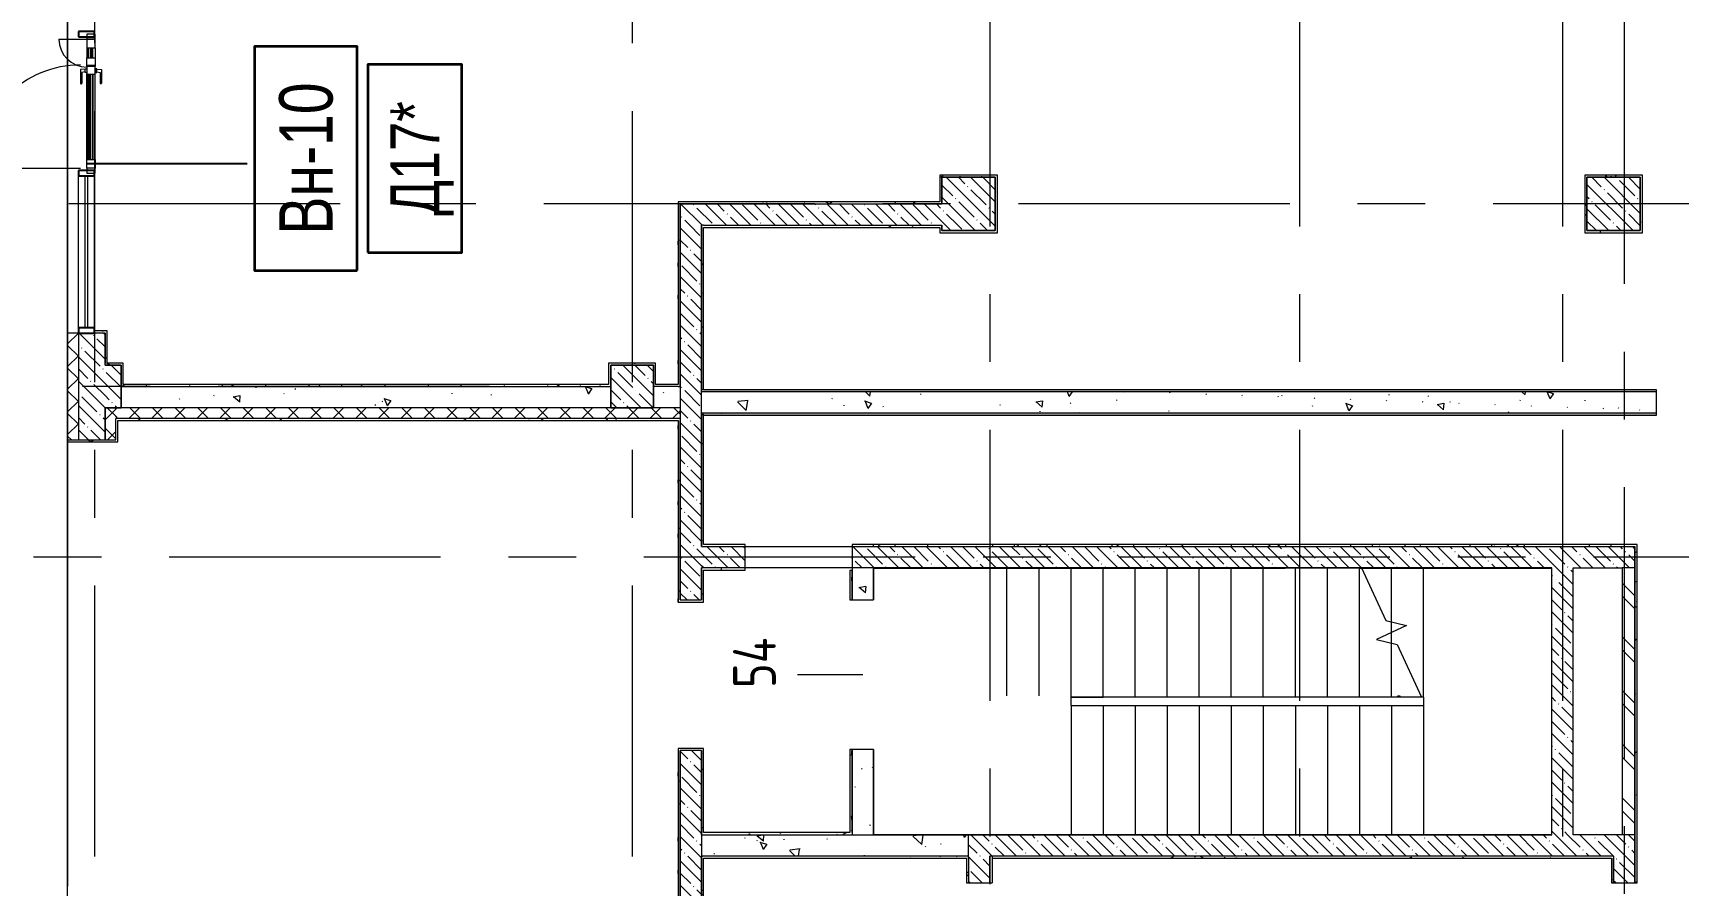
# Model space of a CAD drawing. Header units: metres. Extents: x 50 to 891, y -1294 to 247.
# Drawn here: x 189.6 to 266.6, y -1051.3 to -1011.4 of the extents above; entities that cross this region are included whole.
import ezdxf
from ezdxf.enums import TextEntityAlignment as Align

# ---------------------------------------------------------------- set-up
doc = ezdxf.new("R2010")
doc.units = ezdxf.units.M
doc.linetypes.add('Линия сетки', pattern=[22.225, 12.7, -3.175, 3.175, -3.175])
doc.linetypes.add('Сверху', pattern=[3.96875, 2.38125, -1.5875])
for name, color, linetype, lineweight in [('A-DETL-GENF', 1, 'Continuous', 9), ('A-DOOR', 1, 'Continuous', 9), ('A-GENM', 13, 'Continuous', 9), ('A-GLAZ-CURT', 1, 'Continuous', 9), ('A-GLAZ-CWMG', 1, 'Continuous', 9), ('Балясины', 250, 'Continuous', 18)]:
    doc.layers.add(name, color=color, linetype=linetype, lineweight=lineweight)
for name, color, linetype in [('ВИТРАЖИ', 1, 'Continuous'), ('ДВЕРИ', 5, 'Continuous'), ('МАРКИ', 3, 'Continuous'), ('ПЛАН', 8, 'Continuous')]:
    doc.layers.add(name, color=color, linetype=linetype)
doc.styles.add('ISOCPEUR', font='isocpeur.ttf', dxfattribs={"width": 0.8, "height": 200})
pattern_1 = [(135, (-1795.4389, 1051.8707), (-0.57024626, -0.57024626), []), (135, (-1795.4389, 1052.4409), (-0.57024626, -0.57024626), [1.008065, -0.201615, 0.016765, -0.18485])]
pattern_2 = [(140, (-1795.439, 1051.8707), (0.318779, 3.6436825), [0.381, -4.191]), (85, (-1795.439, 1051.8707), (-3.821138, -0.704858), [0.3048, -3.3528]), (190.451, (-1795.4123, 1052.1743), (-3.5023338, 2.93885), [0.3238, -3.5618]), (136.184, (-1796.455, 1051.8707), (0.840855, 5.421581), [0.5715, -6.2865]), (186.636, (-1796.385, 1052.3225), (-4.948549, 4.74805), [0.4857, -5.3427]), (81.184, (-1796.455, 1051.8707), (-4.948506, 4.748103), [0.4572, -5.0292]), (111, (-1796.201, 1052.3787), (2.0453028, 3.0322893), [0.381, -4.191]), (56, (-1796.201, 1052.3787), (-3.6837646, 1.2360417), [0.3048, -3.3528]), (161.451, (-1796.0305, 1052.6314), (-1.6384274, 4.2683413), [0.3238, -3.5618]), (127.5, (-1795.4389, 1051.8707), (-1.6911006, 0.06177347), [0.03353, -3.27863, 0.03353, -3.37007, -3.3655]), (127.5, (-1795.4389, 1051.8707), (-1.6911006, 0.06177347), [-6.71576, 0.03353, -3.33197]), (97.5, (-1795.4389, 1051.8707), (-2.0036106, 1.3363944), [0.03353, -1.90703, 0.03353, -3.20243, -1.2827]), (97.5, (-1795.4389, 1051.8707), (-2.0036106, 1.3363944), [-5.17652, 0.03353, -1.24917]), (57.5, (-1795.4389, 1050.7378), (0.1145767, 2.71181666), [0.03353, -1.23647, 0.03353, -9.18667]), (57.5, (-1795.4389, 1050.7378), (0.1145767, 2.71181666), [-1.30353, -3.92887, 0.03353, -5.22427]), (47.5, (-1795.439, 1050.2298), (-0.5085355, 2.9625848), [0.03353, -1.61747, 0.03353, -6.33171]), (47.5, (-1795.439, 1050.2298), (-0.5085355, 2.9625848), [-1.68453, -2.59791, 0.03353, -3.70027])]
pattern_3 = [(135, (-1795.4389, 1051.87066), (-0.53033009, -0.53033009), []), (225, (-1795.4389, 1051.87066), (0.53033009, -0.53033009), [])]
pattern_4 = [(90, (-1795.4389, 1051.87066), (-0.508, 2.032), [0.16764, -1.35636, 0.16764, -9.48436]), (90, (-1795.4389, 1051.87066), (-0.508, 2.032), [-1.69164, -1.35636, 0.16764, -2.88036, -5.08]), (90, (-1795.4389, 1051.87066), (-0.508, 2.032), [-6.096, 0.16764, -1.35636, 0.16764, -3.38836]), (90, (-1795.4389, 1051.87066), (-0.508, 2.032), [-7.78764, -0.84836, 0.16764, -2.37236]), (210, (-1795.6929, 1052.63266), (-1.50576362, -1.455940905), [0.16764, -1.35636, 0.16764, -9.48436]), (210, (-1795.6929, 1052.63266), (-1.50576362, -1.455940905), [-1.69164, -1.35636, 0.16764, -2.88036, -5.08]), (210, (-1795.6929, 1052.63266), (-1.50576362, -1.455940905), [-6.096, 0.16764, -1.35636, 0.16764, -3.38836]), (210, (-1795.6929, 1052.63266), (-1.50576362, -1.455940905), [-7.78764, -0.84836, 0.16764, -2.37236]), (330, (-1796.7089, 1052.88666), (2.01376362, -0.576059095), [0.16764, -1.35636, 0.16764, -9.48436]), (330, (-1796.7089, 1052.88666), (2.01376362, -0.576059095), [-1.69164, -1.35636, 0.16764, -2.88036, -5.08]), (330, (-1796.7089, 1052.88666), (2.01376362, -0.576059095), [-6.096, 0.16764, -1.35636, 0.16764, -3.38836]), (330, (-1796.7089, 1052.88666), (2.01376362, -0.576059095), [-7.78764, -0.84836, 0.16764, -2.37236])]

# ---------------------------------------------------------------- blocks, each defined once
blk = doc.blocks.new('Системная панель - С остеклением-7409111--1Г')
at = {"layer": 'A-GLAZ-CURT', "lineweight": 18}
for p, q in [((712, 13), (-712, 13)), ((-712, 13), (-712, -13)), ((712, -13), (712, 13)), ((-712, -13), (712, -13))]:
    blk.add_line(p, q, dxfattribs=at)
blk = doc.blocks.new('Прямоугольный импост - 50 x 150 мм-7358237--1Г')
at = {"layer": 'A-GLAZ-CWMG', "lineweight": 25}
for p, q in [((-50, 75), (0, 75)), ((-50, -75), (-50, 75)), ((0, 75), (0, -75)), ((0, -75), (-50, -75))]:
    blk.add_line(p, q, dxfattribs=at)
blk = doc.blocks.new('Прямоугольный импост - 50 x 150 мм-7358232--1Г')
at = {"layer": 'A-GLAZ-CWMG', "lineweight": 25}
for p, q in [((-25, 75), (25, 75)), ((-25, -75), (-25, 75)), ((25, 75), (25, -75)), ((25, -75), (-25, -75))]:
    blk.add_line(p, q, dxfattribs=at)
blk = doc.blocks.new('Прямоугольный импост - 50 x 150 мм-7409109--1Г')
at = {"layer": 'A-GLAZ-CWMG'}
for p, q in [((-10119, 465444), (-9144, 465444)), ((-10119, 465294), (-9144, 465294))]:
    blk.add_line(p, q, dxfattribs=at)
blk = doc.blocks.new('Прямоугольный импост - 50 x 150 мм-4333796--1Г')
at = {"layer": 'A-GLAZ-CWMG'}
for p, q in [((-10569, 465444), (-10119, 465444)), ((-10569, 465294), (-10119, 465294))]:
    blk.add_line(p, q, dxfattribs=at)
blk = doc.blocks.new('Ограждение - 25  мм-4395616--1Г')
at = {"layer": 'Балясины'}
for p, q in [((2.5, 12.5), (-2.5, 12.5)), ((-2.5, 12.5), (-2.5, -12.5)), ((2.5, -12.5), (2.5, 12.5)), ((-2.5, -12.5), (2.5, -12.5))]:
    blk.add_line(p, q, dxfattribs=at)
blk = doc.blocks.new('Ограждение - Ограждение-4422255--1Г')
at = {"rotation": 270.5216149771738}
blk.add_blockref('Ограждение - 25  мм-4395616--1Г', (-452933, -18148), dxfattribs=at)
blk = doc.blocks.new('Дверь полуторка - 1300 x 2440 П _для витража_-7385846--1Г')
at = {"layer": 'A-DETL-GENF'}
for p, q in [((-606, -82), (-606, -5)), ((-606, -5), (-524, -5)), ((-524, -82), (-606, -82)), ((-524, -5), (-524, -82)), ((-524, -5), (281, -5)), ((276, -13), (-524, -13)), ((276, -19), (-524, -19)), ((-524, -35), (276, -35)), ((-524, -39), (276, -39)), ((276, -55), (-524, -55)), ((276, -61), (-524, -61)), ((-524, -82), (276, -82)), ((276, -5), (276, -82)), ((357, -5), (276, -5)), ((276, -82), (357, -82)), ((347, -82), (347, -5)), ((347, -5), (429, -5)), ((429, -82), (347, -82)), ((357, -82), (357, -5)), ((524, -5), (424, -5)), ((429, -5), (429, -82)), ((429, -13), (524, -13)), ((429, -19), (524, -19)), ((524, -35), (429, -35)), ((524, -39), (429, -39)), ((429, -55), (524, -55)), ((429, -61), (524, -61)), ((524, -82), (429, -82)), ((605, -5), (524, -5)), ((524, -5), (524, -82)), ((524, -82), (605, -82)), ((605, -82), (605, -5))]:
    blk.add_line(p, q, dxfattribs=at)
at = {"layer": 'A-DOOR'}
for p, q in [((-606, 1023), (-606, 55)), ((605, 258), (605, -5)), ((-651, -5), (-651, -82)), ((-606, -5), (-651, -5)), ((-651, -82), (-606, -82)), ((-606, -82), (-606, -5)), ((650, -5), (605, -5)), ((605, -5), (605, -82)), ((605, -82), (650, -82)), ((650, -82), (650, -5))]:
    blk.add_line(p, q, dxfattribs=at)
for centre, radius, start, end in [((-606, 55), 968, 360, 90), ((605, -5), 263, 90, 180)]:
    blk.add_arc(centre, radius, start, end, dxfattribs=at)
at = {"layer": 'A-GENM'}
for p, q in [((187, 52), (187, 46)), ((292, 43), (190, 43)), ((320, 55), (191, 55)), ((297, 11), (292, 43)), ((293, -5), (293, 11)), ((293, 11), (325, 11)), ((322, 11), (320, 55)), ((325, 11), (325, -5)), ((187, -139), (187, -133)), ((292, -130), (190, -130)), ((320, -142), (191, -142)), ((297, -98), (292, -130)), ((325, -5), (293, -5)), ((325, -82), (293, -82)), ((293, -82), (293, -98)), ((293, -98), (325, -98)), ((322, -98), (320, -142)), ((325, -98), (325, -82))]:
    blk.add_line(p, q, dxfattribs=at)
for centre, radius, start, end in [((191, 52), 3.06, 86.3413, 180), ((190, 46), 2.92, 180, 270), ((190, -133), 2.92, 90, 180), ((191, -139), 3.06, 180, 273.6587)]:
    blk.add_arc(centre, radius, start, end, dxfattribs=at)

msp = doc.modelspace()

# ---------------------------------------------------------------- hatches: boundary and pattern name
at = {"layer": 'ПЛАН', "lineweight": 13}
h = msp.add_hatch(dxfattribs=at)
h.set_pattern_fill('FP_5', color=8, scale=0.005, angle=90, style=0, pattern_type=2)
h.set_pattern_definition(pattern_4)
h.paths.add_polyline_path([(234.645, -1018.019), (232.045, -1018.019), (232.045, -1018.119), (234.645, -1018.119)])
h = msp.add_hatch(dxfattribs=at)
h.set_pattern_fill('FP_2', color=8, scale=0.005, angle=90, style=0, pattern_type=2)
h.set_pattern_definition(pattern_1)
h.paths.add_polyline_path([(234.645, -1018.119), (232.145, -1018.119), (232.145, -1019.369), (234.426, -1019.369), (234.426, -1020.369), (232.145, -1020.369), (232.145, -1020.619), (234.645, -1020.619)])
h = msp.add_hatch(dxfattribs=at)
h.set_pattern_fill('FP_5', color=8, scale=0.005, angle=90, style=0, pattern_type=2)
h.set_pattern_definition(pattern_4)
h.paths.add_polyline_path([(262.345, -1018.119), (262.345, -1018.019), (262.245, -1018.019), (262.245, -1020.719), (262.345, -1020.719), (262.345, -1020.619)])
h = msp.add_hatch(dxfattribs=at)
h.set_pattern_fill('FP_5', color=8, scale=0.005, angle=90, style=0, pattern_type=2)
h.set_pattern_definition(pattern_4)
h.paths.add_polyline_path([(264.845, -1018.119), (264.845, -1018.019), (262.345, -1018.019), (262.345, -1018.119)])
h = msp.add_hatch(dxfattribs=at)
h.set_pattern_fill('FP_2', color=8, scale=0.005, angle=90, style=0, pattern_type=2)
h.set_pattern_definition(pattern_1)
h.paths.add_polyline_path([(264.845, -1018.119), (262.345, -1018.119), (262.345, -1020.619), (264.845, -1020.619)])
h = msp.add_hatch(dxfattribs=at)
h.set_pattern_fill('FP_5', color=8, scale=0.005, angle=90, style=0, pattern_type=2)
h.set_pattern_definition(pattern_4)
h.paths.add_polyline_path([(264.945, -1020.619), (264.945, -1018.019), (264.845, -1018.019), (264.845, -1020.619)])
h = msp.add_hatch(dxfattribs=at)
h.set_pattern_fill('FP_5', color=8, scale=0.005, angle=90, style=0, pattern_type=2)
h.set_pattern_definition(pattern_4)
h.paths.add_polyline_path([(232.045, -1019.269), (219.795, -1019.269), (219.795, -1019.369), (232.045, -1019.369)])
h = msp.add_hatch(dxfattribs=at)
h.set_pattern_fill('FP_5', color=8, scale=0.005, angle=90, style=0, pattern_type=2)
h.set_pattern_definition(pattern_4)
h.paths.add_polyline_path([(219.895, -1019.369), (219.795, -1019.369), (219.795, -1027.919), (219.895, -1027.919), (219.895, -1024.346)])
h = msp.add_hatch(dxfattribs=at)
h.set_pattern_fill('FP_2', color=8, scale=0.005, angle=90, style=0, pattern_type=2)
h.set_pattern_definition(pattern_1)
h.paths.add_polyline_path([(234.426, -1019.369), (219.895, -1019.369), (219.895, -1020.369), (234.426, -1020.369)])
h = msp.add_hatch(dxfattribs=at)
h.set_pattern_fill('FP_2', color=8, scale=0.005, angle=90, style=0, pattern_type=2)
h.set_pattern_definition(pattern_1)
h.paths.add_polyline_path([(220.895, -1068.919), (220.895, -1064.419), (219.895, -1064.419), (219.895, -1068.919)])
h.paths.add_polyline_path([(220.895, -1029.169), (220.895, -1020.369), (219.895, -1020.369), (219.895, -1037.919), (220.895, -1037.919), (220.895, -1031.675)])
h.paths.add_polyline_path([(220.895, -1049.919), (220.895, -1044.969), (219.895, -1044.969), (219.895, -1057.369), (220.895, -1057.369)])
h = msp.add_hatch(dxfattribs=at)
h.set_pattern_fill('FP_5', color=8, scale=0.005, angle=90, style=0, pattern_type=2)
h.set_pattern_definition(pattern_4)
h.paths.add_polyline_path([(220.995, -1028.069), (220.995, -1020.369), (220.895, -1020.369), (220.895, -1028.069)])
h = msp.add_hatch(dxfattribs=at)
h.set_pattern_fill('FP_5', color=8, scale=0.005, angle=90, style=0, pattern_type=2)
h.set_pattern_definition(pattern_4)
h.paths.add_polyline_path([(232.045, -1020.369), (220.995, -1020.369), (220.995, -1020.469), (232.045, -1020.469)])
h = msp.add_hatch(dxfattribs=at)
h.set_pattern_fill('FP_5', color=8, scale=0.005, angle=90, style=0, pattern_type=2)
h.set_pattern_definition(pattern_4)
h.paths.add_polyline_path([(264.945, -1020.619), (262.345, -1020.619), (262.345, -1020.719), (264.945, -1020.719)])
h = msp.add_hatch(dxfattribs=at)
h.set_pattern_fill('FP_4', color=8, scale=0.005, angle=90, style=0, pattern_type=2)
h.set_pattern_definition(pattern_3)
h.paths.add_polyline_path([(191.72, -1030.419), (191.72, -1025.419), (191.22, -1025.419), (191.22, -1030.419)])
h = msp.add_hatch(dxfattribs=at)
h.set_pattern_fill('FP_2', color=8, scale=0.005, angle=90, style=0, pattern_type=2)
h.set_pattern_definition(pattern_1)
h.paths.add_polyline_path([(192.97, -1028.919), (192.97, -1025.419), (191.72, -1025.419), (191.72, -1030.419), (192.97, -1030.419)])
h = msp.add_hatch(dxfattribs=at)
h.set_pattern_fill('FP_5', color=8, scale=0.005, angle=90, style=0, pattern_type=2)
h.set_pattern_definition(pattern_4)
h.paths.add_polyline_path([(193.07, -1025.319), (192.47, -1025.319), (192.47, -1025.419), (193.07, -1025.419)])
h = msp.add_hatch(dxfattribs=at)
h.set_pattern_fill('FP_5', color=8, scale=0.005, angle=90, style=0, pattern_type=2)
h.set_pattern_definition(pattern_4)
h.paths.add_polyline_path([(193.07, -1026.819), (193.07, -1025.419), (192.97, -1025.419), (192.97, -1026.819)])
h = msp.add_hatch(dxfattribs=at)
h.set_pattern_fill('FP_5', color=8, scale=0.005, angle=90, style=0, pattern_type=2)
h.set_pattern_definition(pattern_4)
h.paths.add_polyline_path([(193.72, -1026.919), (193.72, -1026.819), (192.97, -1026.819), (192.97, -1026.919)])
h = msp.add_hatch(dxfattribs=at)
h.set_pattern_fill('FP_2', color=8, scale=0.005, angle=90, style=0, pattern_type=2)
h.set_pattern_definition(pattern_1)
h.paths.add_polyline_path([(193.72, -1026.919), (192.97, -1026.919), (192.97, -1028.919), (193.72, -1028.919), (193.72, -1027.819)])
h = msp.add_hatch(dxfattribs=at)
h.set_pattern_fill('FP_5', color=8, scale=0.005, angle=90, style=0, pattern_type=2)
h.set_pattern_definition(pattern_4)
h.paths.add_polyline_path([(218.645, -1026.819), (216.545, -1026.819), (216.545, -1026.919), (218.645, -1026.919)])
h = msp.add_hatch(dxfattribs=at)
h.set_pattern_fill('FP_2', color=8, scale=0.005, angle=90, style=0, pattern_type=2)
h.set_pattern_definition(pattern_1)
h.paths.add_polyline_path([(218.645, -1026.919), (216.645, -1026.919), (216.645, -1028.919), (218.645, -1028.919), (218.645, -1027.919)])
h = msp.add_hatch(dxfattribs=at)
h.set_pattern_fill('FP_5', color=8, scale=0.005, angle=90, style=0, pattern_type=2)
h.set_pattern_definition(pattern_4)
h.paths.add_polyline_path([(218.745, -1027.819), (218.745, -1026.819), (218.645, -1026.819), (218.645, -1027.819)])
h = msp.add_hatch(dxfattribs=at)
h.set_pattern_fill('FP_5', color=8, scale=0.005, angle=90, style=0, pattern_type=2)
h.set_pattern_definition(pattern_4)
h.paths.add_polyline_path([(216.545, -1027.919), (216.545, -1027.819), (193.72, -1027.819), (193.72, -1027.919), (214.658, -1027.919)])
h = msp.add_hatch(dxfattribs=at)
h.set_pattern_fill('FP_3', color=8, scale=0.005, angle=90, style=0, pattern_type=2)
h.set_pattern_definition(pattern_2)
h.paths.add_polyline_path([(219.895, -1028.919), (219.895, -1027.919), (218.645, -1027.919), (218.645, -1028.919), (218.936, -1028.919)])
h.paths.add_polyline_path([(216.645, -1027.919), (193.72, -1027.919), (193.72, -1028.919), (216.645, -1028.919)])
h = msp.add_hatch(dxfattribs=at)
h.set_pattern_fill('FP_5', color=8, scale=0.005, angle=90, style=0, pattern_type=2)
h.set_pattern_definition(pattern_4)
h.paths.add_polyline_path([(273.195, -1028.169), (273.195, -1028.069), (271.595, -1028.069), (271.595, -1028.169)])
h.paths.add_polyline_path([(265.595, -1028.069), (220.895, -1028.069), (220.895, -1028.169), (265.595, -1028.169)])
h = msp.add_hatch(dxfattribs=at)
h.set_pattern_fill('FP_3', color=8, scale=0.005, angle=90, style=0, pattern_type=2)
h.set_pattern_definition(pattern_2)
h.paths.add_polyline_path([(273.295, -1029.169), (273.295, -1028.169), (271.595, -1028.169), (271.595, -1029.169)])
h.paths.add_polyline_path([(265.595, -1028.169), (220.895, -1028.169), (220.895, -1029.169), (265.595, -1029.169)])
h = msp.add_hatch(dxfattribs=at)
h.set_pattern_fill('FP_4', color=8, scale=0.005, angle=90, style=0, pattern_type=2)
h.set_pattern_definition(pattern_3)
h.paths.add_polyline_path([(193.47, -1030.419), (193.47, -1028.919), (192.97, -1028.919), (192.97, -1030.419)])
h = msp.add_hatch(dxfattribs=at)
h.set_pattern_fill('FP_4', color=8, scale=0.005, angle=90, style=0, pattern_type=2)
h.set_pattern_definition(pattern_3)
h.paths.add_polyline_path([(219.895, -1029.419), (219.895, -1028.919), (193.47, -1028.919), (193.47, -1029.419), (218.936, -1029.419)])
h = msp.add_hatch(dxfattribs=at)
h.set_pattern_fill('FP_5', color=8, scale=0.005, angle=90, style=0, pattern_type=2)
h.set_pattern_definition(pattern_4)
h.paths.add_polyline_path([(219.895, -1029.419), (193.57, -1029.419), (193.57, -1029.519), (219.895, -1029.519)])
h = msp.add_hatch(dxfattribs=at)
h.set_pattern_fill('FP_5', color=8, scale=0.005, angle=90, style=0, pattern_type=2)
h.set_pattern_definition(pattern_4)
h.paths.add_polyline_path([(219.895, -1029.519), (219.795, -1029.519), (219.795, -1038.019), (219.895, -1038.019), (219.895, -1031.675)])
h.paths.add_polyline_path([(219.895, -1044.969), (219.895, -1044.869), (219.795, -1044.869), (219.795, -1057.469), (219.895, -1057.469), (219.895, -1046.332)])
h = msp.add_hatch(dxfattribs=at)
h.set_pattern_fill('FP_5', color=8, scale=0.005, angle=90, style=0, pattern_type=2)
h.set_pattern_definition(pattern_4)
h.paths.add_polyline_path([(220.995, -1029.169), (220.895, -1029.169), (220.895, -1035.419), (220.995, -1035.419), (220.995, -1029.269)])
h = msp.add_hatch(dxfattribs=at)
h.set_pattern_fill('FP_5', color=8, scale=0.005, angle=90, style=0, pattern_type=2)
h.set_pattern_definition(pattern_4)
h.paths.add_polyline_path([(273.295, -1029.169), (271.595, -1029.169), (271.595, -1029.269), (273.295, -1029.269)])
h.paths.add_polyline_path([(265.595, -1029.269), (265.595, -1029.169), (220.995, -1029.169), (220.995, -1029.269), (257.443, -1029.269)])
h = msp.add_hatch(dxfattribs=at)
h.set_pattern_fill('FP_5', color=8, scale=0.005, angle=90, style=0, pattern_type=2)
h.set_pattern_definition(pattern_4)
h.paths.add_polyline_path([(193.57, -1030.419), (191.22, -1030.419), (191.22, -1030.519), (193.57, -1030.519)])
h = msp.add_hatch(dxfattribs=at)
h.set_pattern_fill('FP_2', color=8, scale=0.005, angle=90, style=0, pattern_type=2)
h.set_pattern_definition(pattern_1)
h.paths.add_polyline_path([(264.595, -1036.419), (264.595, -1035.419), (227.945, -1035.419), (227.945, -1036.419), (263.995, -1036.419)])
h.paths.add_polyline_path([(222.945, -1036.419), (222.945, -1035.419), (220.895, -1035.419), (220.895, -1036.419)])
h = msp.add_hatch(dxfattribs=at)
h.set_pattern_fill('FP_5', color=8, scale=0.005, angle=90, style=0, pattern_type=2)
h.set_pattern_definition(pattern_4)
h.paths.add_polyline_path([(264.595, -1035.319), (227.945, -1035.319), (227.945, -1035.419), (264.595, -1035.419)])
h.paths.add_polyline_path([(222.945, -1035.419), (222.945, -1035.319), (220.995, -1035.319), (220.995, -1035.419)])
h = msp.add_hatch(dxfattribs=at)
h.set_pattern_fill('FP_5', color=8, scale=0.005, angle=90, style=0, pattern_type=2)
h.set_pattern_definition(pattern_4)
h.paths.add_polyline_path([(264.695, -1078.269), (264.695, -1058.169), (264.595, -1058.169), (264.595, -1078.269)])
h.paths.add_polyline_path([(264.695, -1039.003), (264.695, -1035.319), (264.595, -1035.319), (264.595, -1051.169), (264.695, -1051.169), (264.695, -1046.332)])
h = msp.add_hatch(dxfattribs=at)
h.set_pattern_fill('FP_5', color=8, scale=0.005, angle=90, style=0, pattern_type=2)
h.set_pattern_definition(pattern_4)
h.paths.add_polyline_path([(222.945, -1036.419), (220.895, -1036.419), (220.895, -1036.519), (222.945, -1036.519)])
h = msp.add_hatch(dxfattribs=at)
h.set_pattern_fill('FP_5', color=8, scale=0.005, angle=90, style=0, pattern_type=2)
h.set_pattern_definition(pattern_4)
h.paths.add_polyline_path([(220.995, -1044.869), (220.895, -1044.869), (220.895, -1048.919), (220.995, -1048.919), (220.995, -1046.332)])
h.paths.add_polyline_path([(220.995, -1038.019), (220.995, -1036.519), (220.895, -1036.519), (220.895, -1038.019)])
h = msp.add_hatch(dxfattribs=at)
h.set_pattern_fill('FP_5', color=8, scale=0.005, angle=90, style=0, pattern_type=2)
h.set_pattern_definition(pattern_4)
h.paths.add_polyline_path([(227.945, -1036.544), (227.845, -1036.544), (227.845, -1037.919), (227.945, -1037.919)])
h.paths.add_polyline_path([(227.945, -1046.332), (227.945, -1044.919), (227.845, -1044.919), (227.845, -1048.819), (227.945, -1048.819)])
h = msp.add_hatch(dxfattribs=at)
h.set_pattern_fill('FP_3', color=8, scale=0.005, angle=90, style=0, pattern_type=2)
h.set_pattern_definition(pattern_2)
h.paths.add_polyline_path([(228.945, -1048.919), (228.945, -1044.919), (227.945, -1044.919), (227.945, -1048.919)])
h.paths.add_polyline_path([(228.945, -1036.419), (227.945, -1036.419), (227.945, -1037.919), (228.945, -1037.919)])
h = msp.add_hatch(dxfattribs=at)
h.set_pattern_fill('FP_2', color=8, scale=0.005, angle=90, style=0, pattern_type=2)
h.set_pattern_definition(pattern_1)
h.paths.add_polyline_path([(261.695, -1048.919), (261.695, -1036.419), (260.695, -1036.419), (260.695, -1048.919)])
h = msp.add_hatch(dxfattribs=at)
h.set_pattern_fill('FP_1', color=8, scale=0.005, angle=90, style=0, pattern_type=2)
h.set_pattern_definition([(135, (-1795.4389, 1051.8707), (-1.2572359, -1.2572359), []), (135, (-1797.3439, 1051.8707), (-1.2572359, -1.2572359), [])])
h.paths.add_polyline_path([(264.595, -1036.419), (263.995, -1036.419), (263.995, -1048.919), (264.595, -1048.919), (264.595, -1039.003)])
h = msp.add_hatch(dxfattribs=at)
h.set_pattern_fill('FP_3', color=8, scale=0.005, angle=90, style=0, pattern_type=2)
h.set_pattern_definition(pattern_2)
h.paths.add_polyline_path([(233.395, -1048.919), (220.895, -1048.919), (220.895, -1049.919), (233.395, -1049.919)])
h = msp.add_hatch(dxfattribs=at)
h.set_pattern_fill('FP_5', color=8, scale=0.005, angle=90, style=0, pattern_type=2)
h.set_pattern_definition(pattern_4)
h.paths.add_polyline_path([(227.945, -1048.819), (220.995, -1048.819), (220.995, -1048.919), (227.945, -1048.919)])
h = msp.add_hatch(dxfattribs=at)
h.set_pattern_fill('FP_2', color=8, scale=0.005, angle=90, style=0, pattern_type=2)
h.set_pattern_definition(pattern_1)
h.paths.add_polyline_path([(234.395, -1049.919), (234.395, -1048.914), (233.395, -1048.919), (233.395, -1049.919)])
h = msp.add_hatch(dxfattribs=at)
h.set_pattern_fill('FP_2', color=8, scale=0.005, angle=90, style=0, pattern_type=2)
h.set_pattern_definition(pattern_1)
h.paths.add_polyline_path([(263.595, -1049.919), (263.595, -1048.919), (234.395, -1048.919), (234.395, -1049.919), (261.722, -1049.919)])
h = msp.add_hatch(dxfattribs=at)
h.set_pattern_fill('FP_2', color=8, scale=0.005, angle=90, style=0, pattern_type=2)
h.set_pattern_definition(pattern_1)
h.paths.add_polyline_path([(264.595, -1051.169), (264.595, -1048.919), (263.595, -1048.919), (263.595, -1051.169), (263.861, -1051.169)])
h.paths.add_polyline_path([(264.595, -1060.99), (264.595, -1058.169), (263.595, -1058.169), (263.595, -1069.919), (264.595, -1069.919)])
h = msp.add_hatch(dxfattribs=at)
h.set_pattern_fill('FP_5', color=8, scale=0.005, angle=90, style=0, pattern_type=2)
h.set_pattern_definition(pattern_4)
h.paths.add_polyline_path([(220.995, -1064.319), (220.895, -1064.319), (220.895, -1068.919), (220.995, -1068.919), (220.995, -1068.318)])
h.paths.add_polyline_path([(220.995, -1057.469), (220.995, -1049.919), (220.895, -1049.919), (220.895, -1057.469)])
h = msp.add_hatch(dxfattribs=at)
h.set_pattern_fill('FP_5', color=8, scale=0.005, angle=90, style=0, pattern_type=2)
h.set_pattern_definition(pattern_4)
h.paths.add_polyline_path([(233.395, -1050.019), (233.395, -1049.919), (220.995, -1049.919), (220.995, -1050.019), (233.295, -1050.019)])
h = msp.add_hatch(dxfattribs=at)
h.set_pattern_fill('FP_5', color=8, scale=0.005, angle=90, style=0, pattern_type=2)
h.set_pattern_definition(pattern_4)
h.paths.add_polyline_path([(233.395, -1051.169), (233.395, -1050.019), (233.295, -1050.019), (233.295, -1051.169)])
h.paths.add_polyline_path([(233.395, -1060.99), (233.395, -1058.169), (233.295, -1058.169), (233.295, -1068.919), (233.395, -1068.919)])
h = msp.add_hatch(dxfattribs=at)
h.set_pattern_fill('FP_2', color=8, scale=0.005, angle=90, style=0, pattern_type=2)
h.set_pattern_definition(pattern_1)
h.paths.add_polyline_path([(234.395, -1059.419), (234.395, -1058.169), (233.395, -1058.169), (233.395, -1068.919), (234.395, -1068.919), (234.395, -1060.419)])
h.paths.add_polyline_path([(234.395, -1051.169), (234.395, -1049.919), (233.395, -1049.919), (233.395, -1051.169)])
h = msp.add_hatch(dxfattribs=at)
h.set_pattern_fill('FP_5', color=8, scale=0.005, angle=90, style=0, pattern_type=2)
h.set_pattern_definition(pattern_4)
h.paths.add_polyline_path([(263.595, -1049.919), (234.495, -1049.919), (234.495, -1050.019), (263.595, -1050.019), (263.595, -1049.997)])
h = msp.add_hatch(dxfattribs=at)
h.set_pattern_fill('FP_5', color=8, scale=0.005, angle=90, style=0, pattern_type=2)
h.set_pattern_definition(pattern_4)
h.paths.add_polyline_path([(263.595, -1051.169), (263.595, -1050.019), (263.495, -1050.019), (263.495, -1051.169)])
h.paths.add_polyline_path([(263.595, -1059.419), (263.595, -1058.169), (263.495, -1058.169), (263.495, -1059.419)])

# ---------------------------------------------------------------- linework, layer by layer
at = {"layer": 'ДВЕРИ', "color": 1, "lineweight": 35}
msp.add_lwpolyline([(205.274, -1021.64), (209.674, -1021.64), (209.674, -1012.84), (205.274, -1012.84)], close=True, dxfattribs=at)
at = {"layer": 'МАРКИ', "color": 1, "lineweight": 25}
msp.add_line((199.626, -1017.494), (192.126, -1017.494), dxfattribs=at)
at = {"layer": 'МАРКИ', "color": 1, "lineweight": 35}
msp.add_lwpolyline([(204.774, -1022.49), (204.774, -1011.99), (199.974, -1011.99), (199.974, -1022.49)], close=True, dxfattribs=at)
at = {"layer": 'ПЛАН', "color": 8, "linetype": 'Линия сетки', "lineweight": 13}
for p, q in [((234.395, -963.271), (234.395, -1116.195)), ((248.895, -963.271), (248.895, -1116.195)), ((261.195, -963.271), (261.195, -1116.195)), ((264.095, -965.964), (264.095, -1116.195)), ((192.47, -970.566), (192.47, -1212.429)), ((217.645, -970.566), (217.645, -1212.429)), ((315.105, -1019.369), (172.858, -1019.369)), ((210.964, -1027.919), (180.925, -1027.919)), ((319.801, -1035.919), (172.858, -1035.919))]:
    msp.add_line(p, q, dxfattribs=at)
at = {"layer": 'ПЛАН', "color": 8, "lineweight": 13}
for p, q in [((191.22, -1202.019), (191.22, -978.144)), ((191.22, -1004.619), (191.22, -1025.419)), ((234.745, -1018.019), (232.045, -1018.019)), ((232.045, -1018.019), (232.045, -1019.269)), ((234.645, -1018.119), (232.145, -1018.119)), ((232.145, -1018.119), (232.145, -1019.369)), ((232.145, -1018.119), (234.645, -1018.119)), ((232.145, -1019.369), (232.145, -1018.119)), ((234.645, -1020.619), (234.645, -1018.119)), ((234.645, -1018.119), (234.645, -1020.619)), ((234.745, -1020.719), (234.745, -1018.019)), ((262.245, -1018.019), (262.245, -1020.719)), ((264.945, -1018.019), (262.245, -1018.019)), ((264.845, -1018.119), (262.345, -1018.119)), ((262.345, -1018.119), (262.345, -1020.619)), ((262.345, -1020.619), (262.345, -1018.119)), ((262.345, -1018.119), (264.845, -1018.119)), ((264.845, -1020.619), (264.845, -1018.119)), ((264.845, -1018.119), (264.845, -1020.619)), ((264.945, -1020.719), (264.945, -1018.019)), ((232.045, -1019.269), (219.795, -1019.269)), ((219.795, -1019.269), (219.795, -1027.819)), ((219.895, -1019.369), (219.895, -1027.919)), ((219.895, -1019.369), (232.045, -1019.369)), ((219.895, -1027.919), (219.895, -1019.369)), ((232.045, -1019.369), (232.145, -1019.369)), ((220.895, -1029.169), (220.895, -1020.369)), ((220.995, -1020.369), (220.895, -1020.369)), ((220.895, -1020.369), (220.895, -1028.069)), ((220.995, -1020.369), (232.145, -1020.369)), ((220.995, -1028.069), (220.995, -1020.469)), ((220.995, -1020.469), (232.045, -1020.469)), ((232.045, -1020.469), (232.045, -1020.719)), ((232.145, -1020.369), (232.145, -1020.619)), ((232.145, -1020.619), (232.145, -1020.369)), ((232.045, -1020.719), (234.745, -1020.719)), ((232.145, -1020.619), (234.645, -1020.619)), ((234.645, -1020.619), (232.145, -1020.619)), ((262.245, -1020.719), (264.945, -1020.719)), ((262.345, -1020.619), (264.845, -1020.619)), ((264.845, -1020.619), (262.345, -1020.619)), ((192.97, -1025.419), (191.22, -1025.419)), ((191.22, -1025.419), (191.22, -1030.419)), ((191.72, -1025.419), (191.72, -1030.419)), ((193.07, -1025.319), (192.47, -1025.319)), ((192.47, -1025.319), (192.47, -1025.419)), ((192.97, -1026.819), (192.97, -1025.419)), ((192.97, -1025.419), (192.97, -1026.819)), ((193.07, -1026.819), (193.07, -1025.319)), ((192.97, -1026.919), (192.97, -1026.819)), ((193.72, -1026.919), (192.97, -1026.919)), ((192.97, -1026.919), (193.72, -1026.919)), ((193.82, -1026.819), (193.07, -1026.819)), ((193.72, -1027.819), (193.72, -1026.919)), ((193.72, -1026.919), (193.72, -1027.919)), ((193.82, -1027.819), (193.82, -1026.819)), ((218.745, -1026.819), (216.545, -1026.819)), ((216.545, -1026.819), (216.545, -1027.819)), ((218.645, -1026.919), (216.645, -1026.919)), ((216.645, -1026.919), (216.645, -1027.919)), ((216.645, -1026.919), (218.645, -1026.919)), ((216.645, -1027.919), (216.645, -1026.919)), ((218.645, -1027.919), (218.645, -1026.919)), ((218.645, -1026.919), (218.645, -1027.919)), ((218.745, -1027.819), (218.745, -1026.819)), ((193.72, -1027.919), (193.72, -1027.819)), ((193.72, -1028.919), (193.72, -1027.919)), ((193.72, -1027.919), (193.72, -1028.919)), ((193.72, -1027.919), (216.645, -1027.919)), ((216.545, -1027.819), (193.82, -1027.819)), ((216.645, -1027.919), (216.645, -1028.919)), ((216.645, -1028.919), (216.645, -1027.919)), ((218.645, -1028.919), (218.645, -1027.919)), ((219.795, -1027.919), (218.645, -1027.919)), ((218.645, -1027.919), (218.645, -1028.919)), ((219.795, -1027.819), (218.745, -1027.819)), ((219.795, -1027.919), (219.895, -1027.919)), ((219.895, -1027.919), (219.895, -1037.919)), ((265.595, -1028.169), (220.895, -1028.169)), ((265.595, -1028.069), (220.995, -1028.069)), ((265.595, -1029.269), (265.595, -1028.069)), ((192.97, -1028.919), (193.47, -1028.919)), ((192.97, -1030.419), (192.97, -1028.919)), ((193.47, -1028.919), (192.97, -1028.919)), ((192.97, -1028.919), (192.97, -1030.419)), ((193.47, -1028.919), (193.72, -1028.919)), ((193.72, -1028.919), (193.47, -1028.919)), ((219.895, -1028.919), (193.72, -1028.919)), ((216.645, -1028.919), (218.645, -1028.919)), ((219.895, -1029.419), (193.47, -1029.419)), ((193.47, -1030.419), (193.47, -1029.419)), ((193.57, -1030.519), (193.57, -1029.519)), ((193.57, -1029.519), (219.795, -1029.519)), ((219.795, -1029.519), (219.795, -1038.019)), ((219.895, -1037.919), (219.895, -1029.519)), ((220.895, -1035.419), (220.895, -1029.169)), ((220.895, -1029.169), (220.895, -1035.419)), ((265.595, -1029.169), (220.895, -1029.169)), ((220.995, -1035.319), (220.995, -1029.269)), ((220.995, -1029.269), (265.595, -1029.269)), ((191.22, -1030.419), (191.22, -1030.519)), ((191.22, -1030.419), (193.47, -1030.419)), ((191.22, -1030.519), (191.22, -1051.319)), ((191.22, -1051.319), (191.22, -1030.519)), ((191.22, -1030.519), (193.57, -1030.519)), ((193.47, -1030.419), (193.47, -1030.419)), ((220.895, -1035.419), (222.945, -1035.419)), ((222.945, -1035.319), (220.995, -1035.319)), ((222.945, -1036.419), (222.945, -1035.319)), ((222.945, -1035.419), (227.945, -1035.419)), ((227.945, -1035.319), (227.945, -1036.544)), ((264.695, -1035.319), (227.945, -1035.319)), ((227.945, -1035.419), (264.595, -1035.419)), ((264.595, -1036.419), (264.595, -1035.419)), ((264.595, -1035.419), (264.595, -1035.419)), ((264.595, -1035.419), (264.595, -1048.919)), ((264.695, -1051.169), (264.695, -1035.319)), ((220.895, -1037.919), (220.895, -1036.419)), ((239.695, -1036.419), (220.895, -1036.419)), ((222.945, -1036.419), (220.895, -1036.419)), ((220.895, -1036.419), (220.895, -1037.919)), ((220.995, -1036.519), (222.945, -1036.519)), ((220.995, -1038.019), (220.995, -1036.519)), ((227.945, -1036.419), (222.945, -1036.419)), ((222.945, -1036.519), (222.945, -1036.419)), ((227.845, -1036.544), (227.845, -1037.919)), ((227.945, -1036.544), (227.845, -1036.544)), ((248.218, -1036.419), (227.945, -1036.419)), ((227.945, -1036.544), (227.945, -1037.919)), ((227.945, -1037.919), (227.945, -1036.544)), ((228.945, -1037.919), (228.945, -1036.419)), ((228.945, -1036.419), (228.945, -1037.919)), ((228.95, -1037.919), (228.95, -1036.424)), ((228.95, -1036.424), (248.218, -1036.424)), ((235.195, -1042.417), (235.195, -1036.424)), ((235.195, -1042.417), (235.195, -1036.424)), ((236.695, -1042.417), (236.695, -1036.424)), ((238.195, -1042.467), (238.195, -1036.419)), ((254.695, -1036.419), (238.195, -1036.419)), ((238.195, -1042.417), (238.195, -1036.424)), ((239.695, -1042.467), (239.695, -1036.419)), ((251.695, -1036.419), (239.695, -1036.419)), ((239.695, -1042.467), (239.695, -1036.419)), ((239.695, -1042.467), (239.695, -1036.419)), ((239.695, -1042.467), (239.695, -1036.419)), ((239.695, -1042.417), (239.695, -1036.424)), ((241.195, -1042.467), (241.195, -1036.419)), ((241.195, -1042.467), (241.195, -1036.419)), ((241.195, -1042.467), (241.195, -1036.419)), ((241.195, -1042.467), (241.195, -1036.419)), ((241.195, -1042.417), (241.195, -1036.424)), ((242.695, -1042.467), (242.695, -1036.419)), ((242.695, -1042.467), (242.695, -1036.419)), ((242.695, -1042.467), (242.695, -1036.419)), ((242.695, -1042.467), (242.695, -1036.419)), ((242.695, -1042.417), (242.695, -1036.424)), ((244.195, -1042.467), (244.195, -1036.419)), ((244.195, -1042.467), (244.195, -1036.419)), ((244.195, -1042.467), (244.195, -1036.419)), ((244.195, -1042.467), (244.195, -1036.419)), ((244.195, -1042.417), (244.195, -1036.424)), ((245.695, -1042.467), (245.695, -1036.419)), ((245.695, -1042.467), (245.695, -1036.419)), ((245.695, -1042.467), (245.695, -1036.419)), ((245.695, -1042.467), (245.695, -1036.419)), ((245.695, -1042.417), (245.695, -1036.424)), ((247.195, -1042.467), (247.195, -1036.419)), ((247.195, -1042.467), (247.195, -1036.419)), ((247.195, -1042.467), (247.195, -1036.419)), ((247.195, -1042.467), (247.195, -1036.419)), ((247.195, -1042.417), (247.195, -1036.424)), ((248.218, -1036.419), (251.695, -1036.419)), ((248.218, -1036.424), (248.218, -1036.419)), ((251.695, -1036.424), (248.218, -1036.424)), ((248.695, -1042.467), (248.695, -1036.419)), ((248.695, -1042.467), (248.695, -1036.419)), ((248.695, -1042.467), (248.695, -1036.419)), ((248.695, -1042.467), (248.695, -1036.419)), ((248.695, -1042.417), (248.695, -1036.424)), ((250.195, -1042.467), (250.195, -1036.419)), ((250.195, -1042.467), (250.195, -1036.419)), ((250.195, -1042.467), (250.195, -1036.419)), ((250.195, -1042.467), (250.195, -1036.419)), ((250.195, -1042.417), (250.195, -1036.424)), ((251.695, -1036.419), (260.695, -1036.419)), ((251.695, -1042.467), (251.695, -1036.419)), ((251.695, -1042.467), (251.695, -1036.419)), ((251.695, -1042.467), (251.695, -1036.419)), ((251.695, -1042.467), (251.695, -1036.419)), ((251.695, -1036.419), (251.695, -1036.424)), ((251.695, -1042.417), (251.695, -1036.424)), ((251.695, -1036.424), (260.69, -1036.424)), ((253.195, -1042.467), (253.195, -1036.419)), ((253.195, -1042.467), (253.195, -1036.419)), ((253.195, -1038.941), (253.195, -1036.424)), ((260.695, -1036.419), (254.695, -1036.419)), ((254.695, -1042.467), (254.695, -1036.419)), ((254.695, -1042.467), (254.695, -1036.419)), ((254.695, -1042.417), (254.695, -1036.424)), ((260.69, -1036.424), (260.69, -1048.914)), ((260.695, -1048.921), (260.695, -1036.419)), ((260.695, -1048.919), (260.695, -1036.419)), ((261.695, -1036.419), (263.995, -1036.419)), ((261.695, -1048.919), (261.695, -1036.419)), ((263.995, -1036.419), (263.995, -1048.919)), ((264.595, -1036.419), (263.995, -1036.419)), ((264.595, -1048.919), (264.595, -1036.419)), ((219.795, -1038.019), (220.995, -1038.019)), ((219.895, -1037.919), (220.895, -1037.919)), ((227.845, -1037.919), (227.945, -1037.919)), ((227.945, -1037.919), (228.95, -1037.919)), ((253.195, -1039.443), (253.195, -1038.941)), ((253.195, -1039.443), (253.195, -1038.941)), ((253.195, -1039.443), (253.195, -1038.941)), ((253.195, -1039.945), (253.195, -1039.443)), ((253.195, -1042.417), (253.195, -1039.945)), ((253.195, -1042.467), (253.195, -1039.945)), ((253.195, -1042.467), (253.195, -1039.945)), ((228.445, -1041.419), (224.345, -1041.419)), ((238.195, -1042.467), (239.695, -1042.467)), ((238.195, -1042.869), (238.195, -1042.467)), ((254.695, -1042.467), (238.195, -1042.467)), ((254.605, -1042.467), (239.695, -1042.467)), ((254.695, -1042.467), (254.695, -1042.869)), ((238.195, -1042.869), (238.195, -1048.921)), ((238.195, -1042.869), (254.695, -1042.869)), ((238.195, -1042.869), (238.195, -1048.921)), ((239.695, -1042.869), (239.695, -1048.921)), ((239.695, -1042.869), (239.695, -1048.921)), ((241.195, -1042.869), (241.195, -1048.921)), ((241.195, -1042.869), (241.195, -1048.921)), ((242.695, -1042.869), (242.695, -1048.921)), ((242.695, -1042.869), (242.695, -1048.921)), ((244.195, -1042.869), (244.195, -1048.921)), ((244.195, -1042.869), (244.195, -1048.921)), ((245.695, -1042.869), (245.695, -1048.921)), ((245.695, -1042.869), (245.695, -1048.921)), ((247.195, -1042.869), (247.195, -1048.921)), ((247.195, -1042.869), (247.195, -1048.921)), ((247.195, -1042.919), (247.195, -1048.914)), ((248.695, -1042.869), (250.195, -1042.869)), ((248.695, -1042.869), (248.695, -1048.921)), ((248.695, -1042.869), (248.695, -1048.921)), ((248.695, -1042.921), (248.695, -1048.914)), ((250.195, -1042.869), (251.695, -1042.869)), ((250.195, -1042.869), (250.195, -1048.921)), ((250.195, -1042.869), (250.195, -1048.921)), ((250.195, -1042.921), (250.195, -1048.914)), ((251.695, -1042.869), (253.195, -1042.869)), ((251.695, -1042.869), (251.695, -1048.921)), ((251.695, -1042.869), (251.695, -1048.921)), ((251.695, -1042.921), (251.695, -1048.914)), ((253.195, -1042.869), (254.645, -1042.869)), ((253.195, -1042.869), (253.195, -1048.921)), ((253.195, -1042.869), (253.195, -1048.921)), ((253.195, -1042.921), (253.195, -1048.914)), ((254.695, -1042.869), (254.695, -1048.921)), ((254.695, -1042.869), (254.695, -1048.921)), ((254.695, -1042.921), (254.695, -1048.914)), ((219.795, -1044.869), (219.795, -1057.469)), ((220.995, -1044.869), (219.795, -1044.869)), ((220.895, -1044.969), (219.895, -1044.969)), ((219.895, -1044.969), (219.895, -1057.369)), ((219.895, -1057.369), (219.895, -1044.969)), ((220.895, -1048.919), (220.895, -1044.969)), ((220.895, -1044.969), (220.895, -1048.919)), ((220.995, -1048.819), (220.995, -1044.869)), ((227.845, -1044.919), (227.845, -1048.819)), ((227.945, -1044.919), (227.845, -1044.919)), ((228.95, -1044.919), (227.945, -1044.919)), ((227.945, -1044.919), (227.945, -1048.919)), ((227.945, -1048.819), (227.945, -1044.919)), ((228.945, -1048.919), (228.945, -1044.919)), ((228.945, -1044.919), (228.945, -1048.919)), ((228.95, -1048.914), (228.95, -1044.919)), ((220.895, -1048.919), (220.895, -1049.919)), ((220.895, -1048.919), (220.995, -1048.919)), ((220.895, -1048.921), (238.195, -1048.921)), ((227.845, -1048.819), (220.995, -1048.819)), ((220.995, -1048.919), (227.945, -1048.919)), ((227.945, -1048.919), (227.945, -1048.919)), ((228.945, -1048.919), (228.95, -1048.919)), ((260.69, -1048.914), (228.95, -1048.914)), ((228.95, -1048.919), (233.395, -1048.919)), ((233.395, -1048.919), (233.395, -1048.914)), ((233.395, -1049.919), (233.395, -1048.919)), ((233.395, -1050.019), (233.395, -1048.919)), ((234.395, -1048.919), (234.395, -1048.914)), ((260.69, -1048.919), (234.395, -1048.919)), ((238.195, -1048.921), (254.695, -1048.921)), ((254.695, -1048.921), (260.695, -1048.921)), ((260.69, -1048.919), (260.695, -1048.919)), ((260.695, -1048.919), (260.695, -1048.919)), ((263.995, -1048.919), (261.695, -1048.919)), ((264.595, -1048.919), (263.995, -1048.919)), ((264.595, -1051.169), (264.595, -1048.919)), ((264.595, -1048.919), (264.595, -1051.169)), ((220.895, -1057.369), (220.895, -1049.919)), ((220.895, -1049.919), (220.895, -1057.369)), ((220.995, -1049.919), (220.895, -1049.919)), ((233.395, -1049.919), (220.995, -1049.919)), ((220.995, -1057.469), (220.995, -1050.019)), ((220.995, -1050.019), (233.295, -1050.019)), ((233.295, -1050.019), (233.295, -1051.169)), ((233.395, -1050.019), (233.395, -1051.169)), ((234.395, -1051.169), (234.395, -1049.919)), ((234.395, -1049.919), (234.395, -1051.169)), ((263.595, -1049.919), (234.395, -1049.919)), ((234.495, -1049.919), (234.495, -1051.169)), ((234.495, -1050.019), (263.495, -1050.019)), ((263.495, -1050.019), (263.495, -1051.169)), ((263.595, -1049.919), (263.595, -1051.169)), ((263.595, -1051.169), (263.595, -1050.019)), ((233.295, -1051.169), (234.495, -1051.169)), ((234.395, -1051.224), (234.395, -1051.234)), ((263.495, -1051.169), (263.595, -1051.169)), ((263.595, -1051.169), (264.695, -1051.169))]:
    msp.add_line(p, q, dxfattribs=at)
at = {"layer": 'ПЛАН', "color": 8, "linetype": 'Сверху', "lineweight": 13}
for p, q in [((236.695, -1042.417), (236.695, -1036.424)), ((238.195, -1042.417), (238.195, -1036.424)), ((239.695, -1042.417), (239.695, -1036.424)), ((241.195, -1042.417), (241.195, -1036.424)), ((242.695, -1042.417), (242.695, -1036.424)), ((244.195, -1042.417), (244.195, -1036.424)), ((245.695, -1042.417), (245.695, -1036.424)), ((247.195, -1042.417), (247.195, -1036.424)), ((248.695, -1042.417), (248.695, -1036.424)), ((250.195, -1042.417), (250.195, -1036.424)), ((251.695, -1042.417), (251.695, -1036.424)), ((253.195, -1038.941), (253.195, -1036.424)), ((254.695, -1042.417), (254.695, -1036.424)), ((253.195, -1039.443), (253.195, -1038.941)), ((253.195, -1039.945), (253.195, -1039.443)), ((253.195, -1042.417), (253.195, -1039.945)), ((248.695, -1042.921), (248.695, -1048.914)), ((250.195, -1042.921), (250.195, -1048.914)), ((251.695, -1042.921), (251.695, -1048.914)), ((253.195, -1042.921), (253.195, -1048.914)), ((254.695, -1042.921), (254.695, -1048.914))]:
    msp.add_line(p, q, dxfattribs=at)
at = {"layer": 'ПЛАН', "color": 8, "linetype": 'Continuous', "lineweight": 13}
for p, q in [((251.785, -1036.419), (252.931, -1038.876)), ((252.931, -1038.876), (253.903, -1039.113)), ((253.903, -1039.113), (252.487, -1039.773)), ((252.487, -1039.773), (253.459, -1040.009)), ((253.459, -1040.009), (254.605, -1042.467))]:
    msp.add_line(p, q, dxfattribs=at)

# ---------------------------------------------------------------- block references
at = {"layer": 'ВИТРАЖИ', "color": 1, "lineweight": 70, "extrusion": (0, 0, -1), "xscale": 0.005, "yscale": 0.005, "zscale": 0.005, "rotation": 270}
for name, p in [('Прямоугольный импост - 50 x 150 мм-7358232--1Г', (-192.095, -1011.419)), ('Прямоугольный импост - 50 x 150 мм-7358232--1Г', (-192.095, -1017.919)), ('Прямоугольный импост - 50 x 150 мм-7358237--1Г', (-192.095, -1025.419))]:
    msp.add_blockref(name, p, dxfattribs=at)
at = {"layer": 'ВИТРАЖИ', "color": 1, "lineweight": 70, "xscale": 0.005, "yscale": 0.005, "zscale": 0.005}
for name, p, rotation in [('Прямоугольный импост - 50 x 150 мм-7409109--1Г', (2518.942, -972.322), 90), ('Системная панель - С остеклением-7409111--1Г', (192.095, -1021.606), 270), ('Прямоугольный импост - 50 x 150 мм-4333796--1Г', (2518.942, -972.322), 90)]:
    msp.add_blockref(name, p, dxfattribs=dict(at, rotation=rotation))
at = {"layer": 'ПЛАН', "color": 8, "lineweight": 13, "xscale": 0.005, "yscale": 0.005, "zscale": 0.005}
for name, p, rotation in [('Дверь полуторка - 1300 x 2440 П _для витража_-7385846--1Г', (192.095, -1014.669), 90), ('Ограждение - Ограждение-4422255--1Г', (2518.942, -972.322), 359.4783850228343)]:
    msp.add_blockref(name, p, dxfattribs=dict(at, rotation=rotation))

# ---------------------------------------------------------------- texts
at = {"layer": 'ДВЕРИ', "color": 1, "lineweight": 25, "width": 0.8}
msp.add_text('Д17*', height=2.3, rotation=90, dxfattribs=at).set_placement((207.474, -1017.24), align=Align.MIDDLE_CENTER)
at = {"layer": 'МАРКИ', "color": 1, "lineweight": 25, "width": 0.8}
msp.add_text('Вн-10', height=2.5, rotation=90, dxfattribs=at).set_placement((202.374, -1017.24), align=Align.MIDDLE_CENTER)

# ---------------------------------------------------------------- next in the draw order: texts
at = {"layer": 'ПЛАН', "color": 8, "lineweight": 13, "insert": (222.374, -1042.049), "char_height": 2, "width": 1.50717, "attachment_point": 1, "rotation": 90, "style": 'ISOCPEUR', "bg_fill": 2}
msp.add_mtext('54', dxfattribs=at)

doc.saveas('drawing.dxf')
